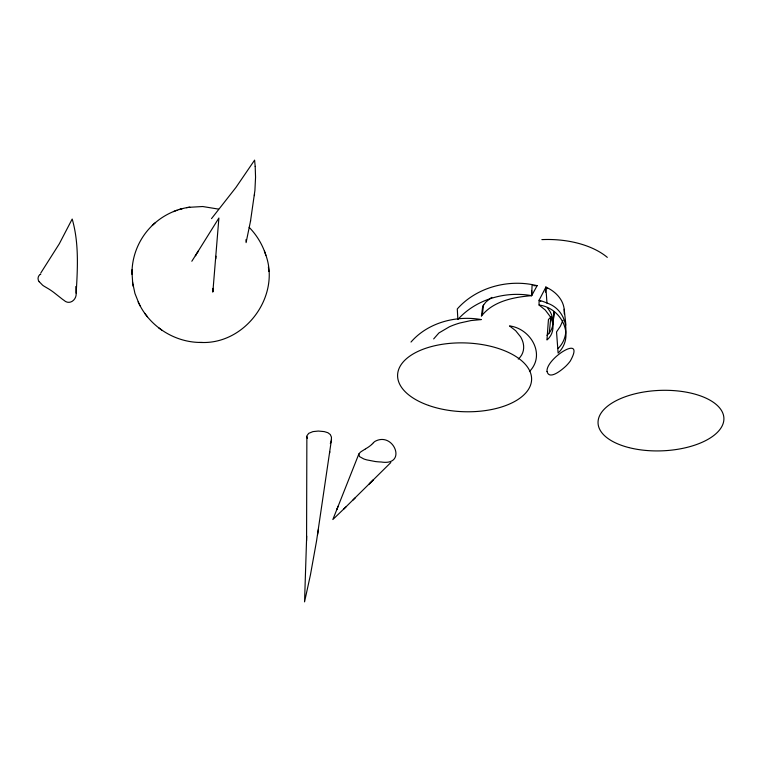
<?xml version="1.0" encoding="UTF-8"?>
<svg xmlns="http://www.w3.org/2000/svg" width="762" height="762" viewBox="0 0 762 762"><rect width="100%" height="100%" fill="white"/><g stroke="black" fill="none" stroke-linecap="round" stroke-linejoin="round"><path stroke-width="1.14" d="M551.174 316.544L550.869 316.944A34.728 19.25 0.4 0 1 548.449 319.469L546.954 339.976A33.309 18.04 0.5 0 0 549.269 337.614C552.469 333.737 553.612 328.441 552.698 323.536A67.266 36.605 1.4 0 0 550.107 316.44L545.268 310.029L539.058 305.019L539.086 300.247L545.887 287.131C554.936 291.074 563.108 299.028 564.185 309.248L565.928 325.136M546.964 335.318A33.242 18.098 0.5 0 0 549.278 332.937C552.812 328.67 553.793 322.688 552.393 317.392A67.208 36.767 1.3 0 0 549.954 311.41L547.411 307.677M490.595 298.199L486.004 301.914L482.746 306.048L481.403 316.163C492.919 301.142 513.769 297.113 531.638 295.666L531.714 290.722M132.731 283.55L131.988 272.453M132.017 271.52C132.417 253.651 140.456 236.096 153.734 224.123M306.572 540.677L306.867 435.816L308.715 433.349L312.915 431.616L318.316 431.054L324.279 431.606L327.908 432.73L330.298 434.55L331.451 437.14L331.327 440.512A61.436 28.842 6.1 0 1 330.375 443.351L330.308 443.503M131.95 274.31L132.055 269.653M246.05 241.249L246.031 239.554M306.676 536.067L304.552 601.866L310.448 574.824L316.563 540.896L331.508 439.398M531.638 295.666L532.114 284.597C505.368 279.683 475.488 288.35 457.286 308.953L457.867 319.488C475.926 299.342 505.301 290.884 531.638 295.666L537.153 285.636L532.114 284.597M39.176 281.673L42.643 285.217A20.822 16.878 14 0 0 44.129 286.236L48.873 289.046A63.217 52.368 10.7 0 1 53.921 292.532L62.474 299.275A30.261 24.66 15.2 0 0 63.827 300.209C69.332 305.581 76.752 299.98 76.171 293.151C77.6 268.5 79.124 243.068 72.19 219.027L59.303 243.802L40.796 272.977M564.28 313.839L564.185 309.248M213.122 288.76L218.894 218.027L195.329 255.765L196.205 254.375M215.77 258.899L215.989 256.223M545.43 292.179L545.887 287.131L547.354 288.627M212.827 291.579L213.141 288.35L212.808 291.732M250.46 221.475L254.908 190.519L255.556 177.26L255.194 166.392M212.798 291.989L213.017 289.836M549.278 332.937L550.869 316.944M76.171 293.151L75.848 286.483M254.403 195.615L254.537 194.31M552.907 324.25L554.222 311.668L552.983 323.307M482.308 314.744L483.613 304.667M329.632 453.057L329.803 451.761M317.583 534.619L318.43 529.39M250.603 220.704L246.078 242.649M563.004 320.231L560.327 326.327L556.536 331.918L558.117 353.092C575.605 335.994 561.489 307.877 539.058 305.019M553.669 311.944L553.85 311.429M338.147 506.178L336.785 509.654L358.854 453.981L360.302 452.295A21.727 18.631 35.8 0 1 361.521 451.38L365.055 449.18M336.975 509.168L332.842 519.522L345.977 506.901M358.854 453.981L359.445 456.543L363.722 458.915A33.109 28.032 34.1 0 0 367.008 459.934L375.161 461.505A60.312 50.549 33.5 0 0 381.162 461.991C407.641 466.239 394.078 431.102 375.056 441.341A13.211 11.24 35.5 0 0 374.066 442.103L373.39 442.76M433.664 338.928L438.912 332.956L449.437 326.774A64.875 34.242 1.3 0 1 459.905 322.993L471.021 320.554L481.289 319.573C456.305 315.192 427.949 322.469 411.004 342.052M197.463 252.393L198.263 251.136L191.824 261.252M529.447 371.542C546.087 354.597 530.647 328.47 509.502 325.926L515.655 330.689L520.541 336.766A65.17 34.681 2.1 0 1 523.275 343.491C524.304 348.082 523.389 353.139 520.398 356.835A32.261 17.097 1.3 0 1 518.227 359.083M558.108 348.463C572.414 334.347 565.966 309.134 546.954 303.047A41.624 22.774 0.4 0 0 539.086 300.238A49.32 27.099 0.9 0 1 540.772 301.39M211.522 218.618L235.972 187.414L254.603 160.134L255.194 166.459M373.19 442.979L371.637 444.522M390.83 462.534L343.529 509.273M369.884 483.384L373.428 479.85L369.046 484.213M352.968 500.072L355.397 497.691M154.134 223.761C163.525 215.246 175.422 209.54 187.919 207.445M152.267 225.457L155.562 222.466M40.3 274.491L40.786 274.149M491.214 297.78L491.852 297.37M365.389 448.98L367.503 447.665A41.177 34.881 31.9 0 0 371.656 444.541M173.412 211.598L177.089 210.207M178.984 209.579L180.708 209.093M180.956 209.017L182.575 208.559M188.528 207.35L202.682 206.521L218.484 209.102M186.49 207.693L189.843 207.131M533.943 285.74L537.153 285.636M201.425 342.471C245.802 344.272 281.492 295.123 265.262 253.508M139.332 304.276C150.514 327.05 175.079 342.367 200.435 342.452M199.749 342.452L202.244 342.471M158.677 327.812L161.735 330.051M249.164 227.333C256.851 235.182 262.633 244.85 265.89 255.337M144.77 313.334L145.875 314.792M146.314 315.354L147.38 316.754M307.438 438.464L306.791 436.569M132.445 281.711L134.931 293.399L138.951 303.524M138.132 301.876L140.122 305.876M264.404 251.041L265.024 252.841M132.874 284.474L133.16 286.274M268.815 271.501L268.395 266.91M545.887 287.131L546.954 303.047M39.091 281.711A7.382 6.001 13.4 0 1 40.186 274.377M541.858 239.62A72.752 41.453 -0.5 0 1 607.314 257.365M547.04 371.485C549.231 380.81 562.727 369.16 566.147 365.855A90.869 48.539 1.4 0 0 570.281 361.055C586.226 332.518 545.573 358.721 547.04 371.485M428.52 405.403A67.046 34.404 2 0 0 531.543 380.562A67.046 34.404 2 0 0 433.721 345.986A67.046 34.404 2 0 0 428.52 405.403M628.65 447.532A62.97 30.242 -2.2 0 0 723.9 419.195A62.97 30.242 -2.2 0 0 630.365 395.078A62.97 30.242 -2.2 0 0 628.65 447.532"/></g></svg>
